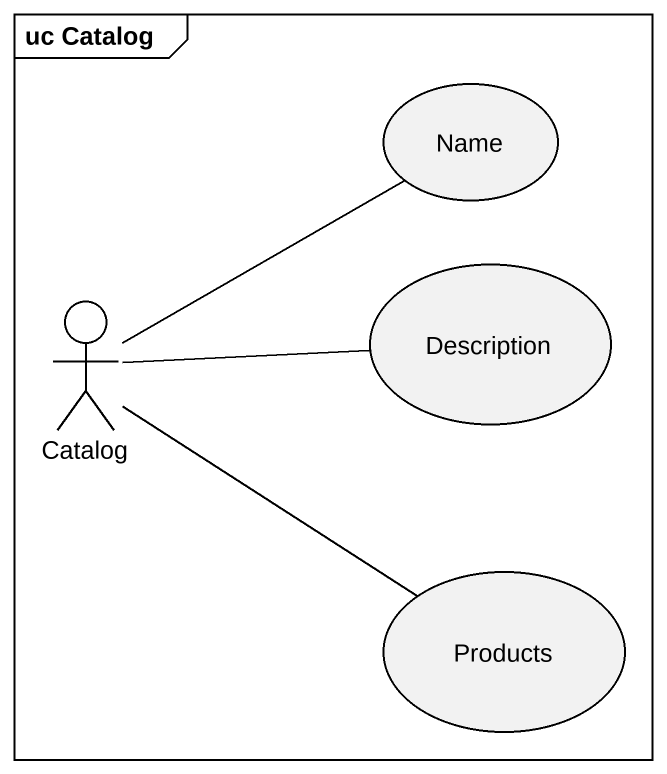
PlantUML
@startuml
mainframe uc Catalog
usecase Name
actor Catalog
usecase Description
usecase Products
Catalog -up- Name
Catalog -right- Description
Catalog -right- Products
@enduml
